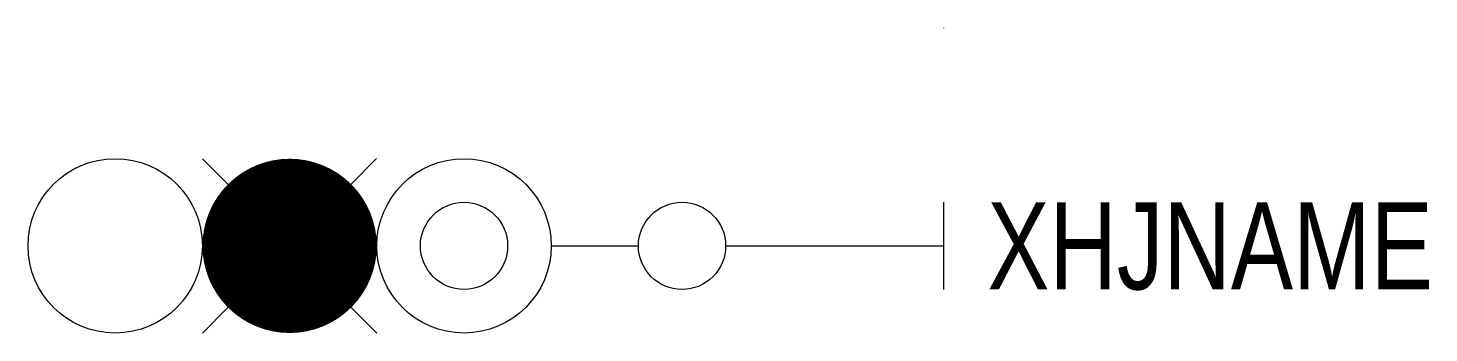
# Model space of a CAD drawing. Header units: millimetres. Extents: x -21 to 11.1, y -7 to 0.
import ezdxf

# ---------------------------------------------------------------- set-up
doc = ezdxf.new("R2010")
doc.units = ezdxf.units.MM

msp = doc.modelspace()

# ---------------------------------------------------------------- linework, layer by layer
for p, q in [((0, 0.001), (0, -0.001)), ((0, -4), (0, -6)), ((-5, -5), (0, -5))]:
    msp.add_line(p, q)
at = {"color": 1, "linetype": 'ByBlock', "ltscale": 3}
for p, q in [((-16.414, -3.586), (-17, -3)), ((-13.005, -2.995), (-13.591, -3.581)), ((-16.414, -6.414), (-17, -7)), ((-13, -7), (-13.586, -6.414))]:
    msp.add_line(p, q, dxfattribs=at)
at = {"color": 0}
msp.add_line((-9, -5), (-7, -5), dxfattribs=at)
at = {"color": 1, "const_width": 2}
msp.add_lwpolyline([(-16, -5, 1), (-14, -5, 1)], format="xyb", close=True, dxfattribs=at)
at = {"color": 3}
msp.add_circle((-19, -5), 2, dxfattribs=at)
for centre, radius in [((-11, -5), 2), ((-11, -5), 1), ((-6, -5), 1)]:
    msp.add_circle(centre, radius)

# ---------------------------------------------------------------- texts
at = {"width": 0.8}
msp.add_attdef('XHJNAME', (1, -6), 'S4', height=2, dxfattribs=at)

doc.saveas('drawing.dxf')
